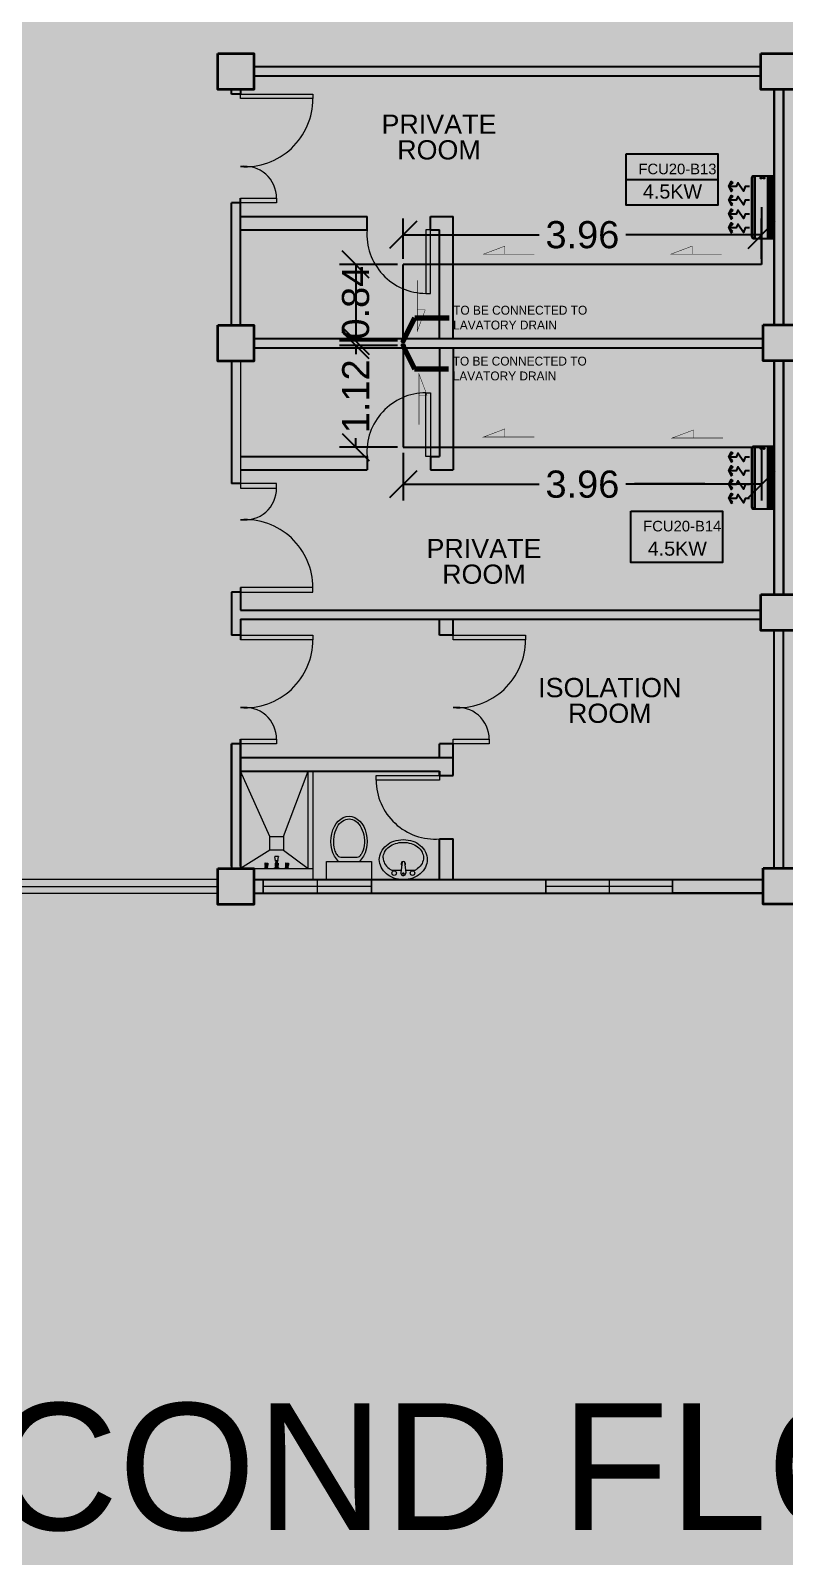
# Model space of a CAD drawing. Header units: millimetres. Extents: x -60 to 576, y -39 to 287.
# Drawn here: x 247.77 to 256.1, y 93.36 to 110.21 of the extents above; entities that cross this region are included whole.
import ezdxf

# ---------------------------------------------------------------- set-up
doc = ezdxf.new("R2010")
doc.units = ezdxf.units.MM
doc.header["$MEASUREMENT"] = 0
for name, color, linetype in [('AIR', 7, 'Continuous'), ('AIR-00', 7, 'Continuous'), ('AIR-02', 7, 'Continuous'), ('AIR-03', 7, 'Continuous'), ('DRAIN PIPE', 7, 'Continuous'), ('fcu drain', 7, 'Continuous'), ('label', 7, 'Continuous'), ('Legends', 7, 'Continuous'), ('M-AC-TEXT', 7, 'Continuous')]:
    doc.layers.add(name, color=color, linetype=linetype)
doc.styles.add('ar-dim-axis', font='romans.shx', dxfattribs={"width": 0.8})
doc.styles.add('OIP FONT', font='GOTHIC.TTF', dxfattribs={"height": 150})
doc.styles.get("Standard").update_dxf_attribs({"font": 'arial.ttf'})
doc.styles.add('SWISSLT175', font='swissl.ttf', dxfattribs={"height": 0.175})
doc.dimstyles.new('ar-dim-axis', dxfattribs={"dimtxt": 350, "dimasz": 250, "dimexe": 75, "dimexo": 75, "dimgap": 200, "dimtad": 1, "dimdec": 0, "dimzin": 12, "dimdsep": 46, "dimtxsty": 'ar-dim-axis', "dimblk": 'ARCHTICK', "dimcen": 120, "dimclrd": 11, "dimclre": 8, "dimclrt": 4, "dimadec": 0, "dimazin": 3, "dimtm": 1, "dimtfac": 1, "dimtdec": 0, "dimtix": 1, "dimtmove": 2, "dimatfit": 3, "dimldrblk": 'ARCHTICK', "dimfxl": 1, "dimtolj": 1, "dimtzin": 0, "dimarcsym": 1})
doc.dimstyles.new('Copy of dimension', dxfattribs={"dimtxt": 0.3, "dimasz": 0.3, "dimexe": 0.18, "dimexo": 0.0625, "dimgap": 0.09, "dimtad": 0, "dimzin": 0, "dimdsep": 46, "dimtxsty": 'Standard', "dimblk": 'OBLIQUE', "dimcen": 0.09, "dimclrd": 256, "dimclre": 256, "dimclrt": 256, "dimadec": 0, "dimazin": 0, "dimtfac": 1, "dimtofl": 0, "dimtmove": 0, "dimatfit": 3, "dimldrblk": 'OBLIQUE', "dimfxl": 1, "dimtolj": 1, "dimtzin": 0, "dimarcsym": 0})

# ---------------------------------------------------------------- blocks, each defined once
blk = doc.blocks.new('_ARCHTICK')
at = {"color": 0, "linetype": 'ByBlock', "const_width": 0.15}
blk.add_lwpolyline([(-0.5, -0.5), (0.5, 0.5)], dxfattribs=at)
blk = doc.blocks.new('CARRIER-S30-32 (FCD)')
at = {"layer": 'AIR-00'}
for p, q in [((0.825, -0.05), (-0.825, -0.05)), ((0.825, -0.075), (-0.825, -0.075)), ((0.825, -0.1), (-0.825, -0.1)), ((0.825, -0.125), (-0.825, -0.125)), ((0.825, -0.15), (-0.825, -0.15)), ((-0.6, -0.025), (-0.6, -0.175)), ((-0.4, -0.025), (-0.4, -0.175)), ((-0.2, -0.025), (-0.2, -0.175)), ((0, -0.025), (0, -0.175)), ((0.2, -0.025), (0.2, -0.175)), ((0.4, -0.025), (0.4, -0.175)), ((0.6, -0.025), (0.6, -0.175))]:
    blk.add_line(p, q, dxfattribs=at)
for points in [[(-0.825, -0.025), (0.825, -0.025), (0.825, -0.175), (-0.825, -0.175)], [(-0.664, -1.134), (-0.562, -1.239), (-0.697, -1.177)], [(-0.461, -1.134), (-0.562, -1.239), (-0.428, -1.177)], [(-0.289, -1.134), (-0.188, -1.239), (-0.322, -1.177)], [(-0.086, -1.134), (-0.188, -1.239), (-0.053, -1.177)], [(0.086, -1.134), (0.187, -1.239), (0.053, -1.177)], [(0.289, -1.134), (0.187, -1.239), (0.322, -1.177)], [(0.461, -1.134), (0.562, -1.239), (0.428, -1.177)], [(0.664, -1.134), (0.562, -1.239), (0.697, -1.177)]]:
    blk.add_lwpolyline(points, close=True, dxfattribs=at)
blk.add_lwpolyline([(-0.8, -0.595), (0.8, -0.595, 0.414214), (0.825, -0.57), (0.825, -0.525), (-0.825, -0.525), (-0.825, -0.57, 0.414214)], format="xyb", close=True, dxfattribs=at)
for points in [[(-0.562, -0.678), (-0.562, -0.794), (-0.44, -0.843), (-0.667, -0.996), (-0.562, -1.044), (-0.562, -1.239)], [(-0.188, -0.678), (-0.188, -0.794), (-0.065, -0.843), (-0.292, -0.996), (-0.188, -1.044), (-0.188, -1.239)], [(0.187, -0.678), (0.187, -0.794), (0.31, -0.843), (0.083, -0.996), (0.187, -1.044), (0.187, -1.239)], [(0.562, -0.678), (0.562, -0.794), (0.685, -0.843), (0.458, -0.996), (0.562, -1.044), (0.562, -1.239)]]:
    blk.add_lwpolyline(points, dxfattribs=at)
at = {"layer": 'AIR-02'}
for centre in [(-0.8, -0.285), (-0.8, -0.36)]:
    blk.add_circle(centre, 0.0187, dxfattribs=at)
at = {"layer": 'AIR-03'}
blk.add_lwpolyline([(-0.8, -0.62), (0.8, -0.62, 0.414214), (0.85, -0.57), (0.85, 0), (-0.85, 0), (-0.85, -0.57, 0.414214)], format="xyb", close=True, dxfattribs=at)
blk = doc.blocks.new('_Oblique')
at = {"color": 0, "linetype": 'ByBlock', "lineweight": -2}
blk.add_line((-0.5, -0.5), (0.5, 0.5), dxfattribs=at)
blk = doc.blocks.new('*D249')
at = {"lineweight": -2, "transparency": 16777216}
for p, q in [((251.887, 105.551), (251.887, 105.023)), ((255.848, 105.551), (255.848, 105.023)), ((251.887, 105.203), (253.388, 105.203)), ((255.848, 105.203), (254.347, 105.203))]:
    blk.add_line(p, q, dxfattribs=at)
at = {"layer": 'Defpoints', "color": 0, "transparency": 16777216}
for p in [(251.887, 105.614), (255.848, 105.614), (255.848, 105.203)]:
    blk.add_point(p, dxfattribs=at)
at = {"lineweight": -2, "transparency": 16777216, "xscale": 0.3, "yscale": 0.3, "zscale": 0.3, "rotation": 180}
blk.add_blockref('_Oblique', (251.887, 105.203), dxfattribs=at)
at = {"lineweight": -2, "transparency": 16777216, "xscale": 0.3, "yscale": 0.3, "zscale": 0.3}
blk.add_blockref('_Oblique', (255.848, 105.203), dxfattribs=at)
at = {"transparency": 16777216, "insert": (253.867, 105.203), "char_height": 0.3, "attachment_point": 5}
blk.add_mtext('\\A1;3.96', dxfattribs=at)
blk = doc.blocks.new('*D250')
at = {"lineweight": -2, "transparency": 16777216}
for p, q in [((251.887, 107.694), (251.887, 108.138)), ((255.848, 107.694), (255.848, 108.138)), ((251.887, 107.958), (253.388, 107.958)), ((255.848, 107.958), (254.347, 107.958))]:
    blk.add_line(p, q, dxfattribs=at)
at = {"layer": 'Defpoints', "color": 0, "transparency": 16777216}
for p in [(255.848, 107.958), (251.887, 107.631), (255.848, 107.631)]:
    blk.add_point(p, dxfattribs=at)
at = {"lineweight": -2, "transparency": 16777216, "xscale": 0.3, "yscale": 0.3, "zscale": 0.3, "rotation": 180}
blk.add_blockref('_Oblique', (251.887, 107.958), dxfattribs=at)
at = {"lineweight": -2, "transparency": 16777216, "xscale": 0.3, "yscale": 0.3, "zscale": 0.3}
blk.add_blockref('_Oblique', (255.848, 107.958), dxfattribs=at)
at = {"transparency": 16777216, "insert": (253.867, 107.958), "char_height": 0.3, "attachment_point": 5}
blk.add_mtext('\\A1;3.96', dxfattribs=at)
blk = doc.blocks.new('*D251')
at = {"lineweight": -2, "transparency": 16777216}
for p, q in [((251.824, 107.631), (251.182, 107.631)), ((251.362, 107.631), (251.362, 106.787)), ((251.824, 106.787), (251.182, 106.787))]:
    blk.add_line(p, q, dxfattribs=at)
at = {"layer": 'Defpoints', "color": 0, "transparency": 16777216}
for p in [(251.887, 107.631), (251.362, 106.787), (251.887, 106.787)]:
    blk.add_point(p, dxfattribs=at)
at = {"lineweight": -2, "transparency": 16777216, "xscale": 0.3, "yscale": 0.3, "zscale": 0.3}
for p, rotation in [((251.362, 107.631), 90), ((251.362, 106.787), 270)]:
    blk.add_blockref('_Oblique', p, dxfattribs=dict(at, rotation=rotation))
at = {"transparency": 16777216, "insert": (251.362, 107.209), "char_height": 0.3, "attachment_point": 5, "rotation": 90}
blk.add_mtext('\\A1;0.84', dxfattribs=at)
blk = doc.blocks.new('*D267')
at = {"lineweight": -2, "transparency": 16777216}
for p, q in [((251.824, 106.737), (251.182, 106.737)), ((251.362, 106.737), (251.362, 106.639)), ((251.362, 105.614), (251.362, 105.712)), ((251.824, 105.614), (251.182, 105.614))]:
    blk.add_line(p, q, dxfattribs=at)
at = {"layer": 'Defpoints', "color": 0, "transparency": 16777216}
for p in [(251.887, 106.737), (251.362, 105.614), (251.887, 105.614)]:
    blk.add_point(p, dxfattribs=at)
at = {"lineweight": -2, "transparency": 16777216, "xscale": 0.3, "yscale": 0.3, "zscale": 0.3}
for p, rotation in [((251.362, 106.737), 90), ((251.362, 105.614), 270)]:
    blk.add_blockref('_Oblique', p, dxfattribs=dict(at, rotation=rotation))
at = {"transparency": 16777216, "insert": (251.362, 106.175), "char_height": 0.3, "attachment_point": 5, "rotation": 90}
blk.add_mtext('\\A1;1.12', dxfattribs=at)

msp = doc.modelspace()

# ---------------------------------------------------------------- linework, layer by layer
at = {"color": 8, "lineweight": 25}
for p, q in [((255.838, 109.812), (250.238, 109.812)), ((255.838, 109.712), (250.238, 109.712)), ((249.988, 109.512), (249.988, 109.562)), ((250.088, 109.562), (250.088, 109.512)), ((255.988, 106.965), (255.988, 109.562)), ((255.988, 109.562), (255.988, 106.965)), ((256.088, 106.965), (256.088, 109.562)), ((256.088, 109.562), (256.088, 106.965)), ((250.088, 109.512), (249.988, 109.512)), ((250.088, 106.962), (250.088, 108.362)), ((249.988, 106.962), (249.988, 108.312)), ((250.088, 108.312), (249.988, 108.312)), ((249.988, 106.962), (249.988, 108.312)), ((250.238, 106.812), (255.863, 106.812)), ((250.238, 106.712), (255.863, 106.712)), ((249.988, 106.562), (249.988, 105.212)), ((255.988, 103.987), (255.988, 106.565)), ((255.988, 106.565), (255.988, 103.987)), ((256.088, 103.987), (256.088, 106.565)), ((256.088, 106.565), (256.088, 103.987)), ((250.088, 105.212), (249.988, 105.212)), ((249.988, 104.012), (249.988, 103.762)), ((250.088, 104.012), (249.988, 104.012)), ((250.088, 104.062), (250.088, 103.812)), ((250.088, 103.812), (255.838, 103.812)), ((249.988, 103.762), (249.988, 103.537)), ((250.088, 103.712), (250.088, 103.487)), ((250.088, 103.712), (255.838, 103.712)), ((250.088, 103.537), (249.988, 103.537)), ((255.988, 100.965), (255.988, 103.587)), ((256.088, 100.965), (256.088, 103.587)), ((249.988, 102.337), (249.988, 100.962)), ((249.988, 100.987), (249.988, 102.337)), ((250.088, 102.337), (249.988, 102.337)), ((249.988, 100.987), (249.988, 102.337)), ((250.088, 102.387), (250.088, 100.962)), ((250.088, 100.987), (250.088, 102.387)), ((250.238, 100.837), (255.863, 100.837)), ((250.238, 100.687), (255.863, 100.687)), ((255.863, 100.687), (254.863, 100.687))]:
    msp.add_line(p, q, dxfattribs=at)
at = {"color": 8, "lineweight": 25, "ltscale": 0.3}
for p, q in [((250.088, 108.162), (251.488, 108.162)), ((251.488, 108.012), (251.488, 108.162)), ((252.188, 108.162), (252.438, 108.162)), ((252.188, 108.012), (252.188, 108.162)), ((252.438, 106.812), (252.438, 108.162)), ((250.088, 108.012), (251.488, 108.012)), ((252.188, 108.012), (252.288, 108.012)), ((252.288, 106.812), (252.288, 108.012)), ((252.288, 106.712), (252.288, 105.512)), ((252.438, 106.712), (252.438, 105.362)), ((250.088, 105.512), (251.488, 105.512)), ((251.488, 105.512), (251.488, 105.362)), ((252.188, 105.512), (252.288, 105.512)), ((252.188, 105.512), (252.188, 105.362)), ((250.088, 105.362), (251.488, 105.362)), ((252.188, 105.362), (252.438, 105.362)), ((250.088, 102.187), (252.438, 102.187)), ((252.188, 102.187), (252.438, 102.187)), ((252.438, 101.987), (252.438, 102.187)), ((250.088, 102.037), (252.288, 102.037)), ((252.188, 102.037), (252.288, 102.037)), ((252.288, 101.987), (252.288, 102.037)), ((252.288, 100.837), (252.288, 101.287)), ((252.438, 100.837), (252.438, 101.287))]:
    msp.add_line(p, q, dxfattribs=at)
at = {"color": 8, "lineweight": 9}
for p, q in [((249.988, 107.012), (249.988, 106.962)), ((250.088, 107.062), (250.088, 106.962)), ((251.538, 106.812), (251.038, 106.812)), ((251.538, 106.712), (251.038, 106.712)), ((249.988, 103.537), (249.988, 103.587)), ((250.238, 100.962), (250.888, 100.962)), ((250.362, 101.02), (250.358, 101.018)), ((250.358, 101.018), (250.391, 101.018)), ((250.358, 101.018), (250.358, 100.996)), ((250.358, 100.996), (250.36, 100.992)), ((250.358, 100.963), (250.361, 100.97)), ((250.358, 100.963), (250.392, 100.963)), ((250.358, 100.963), (250.358, 100.962)), ((250.358, 100.962), (250.392, 100.962)), ((250.361, 100.996), (250.369, 100.996)), ((250.361, 100.99), (250.361, 100.984)), ((250.361, 100.984), (250.361, 100.982)), ((250.361, 100.984), (250.389, 100.984)), ((250.361, 100.982), (250.388, 100.982)), ((250.361, 100.97), (250.388, 100.97)), ((250.362, 101.021), (250.388, 101.021)), ((250.362, 101.021), (250.362, 101.02)), ((250.362, 101.02), (250.388, 101.02)), ((250.362, 101.009), (250.362, 100.997)), ((250.363, 100.97), (250.363, 100.982)), ((250.369, 101.009), (250.369, 100.997)), ((250.381, 101.009), (250.381, 100.997)), ((250.388, 100.996), (250.381, 100.996)), ((250.386, 100.97), (250.386, 100.982)), ((250.388, 101.021), (250.388, 101.02)), ((250.388, 101.02), (250.391, 101.018)), ((250.388, 101.009), (250.388, 100.997)), ((250.389, 100.984), (250.388, 100.982)), ((250.392, 100.963), (250.388, 100.97)), ((250.391, 100.996), (250.389, 100.992)), ((250.389, 100.99), (250.389, 100.984)), ((250.391, 101.018), (250.391, 100.996)), ((250.392, 100.963), (250.392, 100.962)), ((250.471, 100.968), (250.459, 100.962)), ((250.459, 100.962), (250.517, 100.962)), ((250.476, 101.048), (250.467, 101.09)), ((250.508, 101.094), (250.469, 101.094)), ((250.506, 100.978), (250.471, 100.978)), ((250.471, 100.978), (250.471, 100.968)), ((250.506, 100.968), (250.471, 100.968)), ((250.471, 100.968), (250.506, 100.968)), ((250.475, 101.02), (250.472, 101.018)), ((250.472, 101.018), (250.481, 101.018)), ((250.472, 101.018), (250.472, 100.996)), ((250.472, 100.996), (250.474, 100.992)), ((250.474, 100.99), (250.474, 100.984)), ((250.474, 100.984), (250.481, 100.984)), ((250.474, 100.984), (250.475, 100.982)), ((250.475, 101.021), (250.481, 101.021)), ((250.475, 101.021), (250.475, 101.02)), ((250.475, 101.02), (250.481, 101.02)), ((250.475, 101.009), (250.475, 100.997)), ((250.475, 100.996), (250.481, 100.996)), ((250.475, 100.982), (250.481, 100.982)), ((250.476, 101.04), (250.476, 101.048)), ((250.476, 101.048), (250.501, 101.048)), ((250.476, 101.048), (250.501, 101.048)), ((250.501, 101.04), (250.476, 101.04)), ((250.477, 100.978), (250.477, 100.982)), ((250.481, 101.04), (250.481, 100.978)), ((250.481, 100.978), (250.496, 100.978)), ((250.496, 100.978), (250.496, 101.04)), ((250.496, 101.021), (250.501, 101.021)), ((250.496, 101.02), (250.501, 101.02)), ((250.496, 101.018), (250.505, 101.018)), ((250.501, 100.996), (250.496, 100.996)), ((250.496, 100.984), (250.502, 100.984)), ((250.496, 100.982), (250.502, 100.982)), ((250.5, 100.978), (250.5, 100.982)), ((250.501, 101.048), (250.509, 101.09)), ((250.501, 101.048), (250.501, 101.04)), ((250.501, 101.021), (250.501, 101.02)), ((250.501, 101.02), (250.505, 101.018)), ((250.501, 101.009), (250.501, 100.997)), ((250.502, 100.99), (250.502, 100.984)), ((250.502, 100.984), (250.502, 100.982)), ((250.505, 100.996), (250.503, 100.992)), ((250.505, 101.018), (250.505, 100.996)), ((250.506, 100.968), (250.506, 100.978)), ((250.517, 100.962), (250.506, 100.968)), ((250.589, 101.02), (250.585, 101.018)), ((250.585, 101.018), (250.585, 100.996)), ((250.585, 101.018), (250.619, 101.018)), ((250.585, 100.996), (250.587, 100.992)), ((250.585, 100.963), (250.588, 100.97)), ((250.585, 100.963), (250.585, 100.962)), ((250.585, 100.963), (250.619, 100.963)), ((250.585, 100.962), (250.619, 100.962)), ((250.588, 100.99), (250.588, 100.984)), ((250.588, 100.984), (250.616, 100.984)), ((250.588, 100.984), (250.589, 100.982)), ((250.588, 100.97), (250.616, 100.97)), ((250.589, 101.021), (250.589, 101.02)), ((250.589, 101.021), (250.615, 101.021)), ((250.589, 101.02), (250.615, 101.02)), ((250.589, 101.009), (250.589, 100.997)), ((250.589, 100.996), (250.596, 100.996)), ((250.589, 100.982), (250.615, 100.982)), ((250.591, 100.97), (250.591, 100.982)), ((250.596, 101.009), (250.596, 100.997)), ((250.608, 101.009), (250.608, 100.997)), ((250.615, 100.996), (250.608, 100.996)), ((250.613, 100.97), (250.613, 100.982)), ((250.615, 101.021), (250.615, 101.02)), ((250.615, 101.02), (250.619, 101.018)), ((250.615, 101.009), (250.615, 100.997)), ((250.616, 100.984), (250.615, 100.982)), ((250.619, 100.996), (250.616, 100.992)), ((250.616, 100.99), (250.616, 100.984)), ((250.619, 100.963), (250.616, 100.97)), ((250.619, 101.018), (250.619, 100.996)), ((250.619, 100.963), (250.619, 100.962)), ((251.038, 100.837), (251.038, 101.037)), ((251.038, 101.037), (251.538, 101.037)), ((251.198, 101.087), (251.379, 101.087)), ((251.538, 101.037), (251.538, 100.837)), ((251.874, 101.035), (251.86, 100.913)), ((251.903, 101.035), (251.916, 100.913)), ((249.838, 100.837), (247.138, 100.837)), ((250.238, 100.837), (250.338, 100.837)), ((250.338, 100.837), (250.338, 100.687)), ((250.938, 100.687), (250.938, 100.837)), ((251.538, 100.837), (251.038, 100.837)), ((251.538, 100.687), (251.538, 100.837)), ((251.864, 100.939), (251.762, 100.939)), ((253.463, 100.837), (253.463, 100.687)), ((254.163, 100.837), (254.163, 100.687)), ((254.863, 100.687), (254.863, 100.837)), ((247.138, 100.762), (249.838, 100.762)), ((247.138, 100.687), (249.838, 100.687)), ((251.538, 100.762), (250.338, 100.762)), ((250.338, 100.687), (250.938, 100.687)), ((250.938, 100.687), (251.538, 100.687)), ((254.863, 100.762), (253.463, 100.762))]:
    msp.add_line(p, q, dxfattribs=at)
at = {"color": 8, "lineweight": 13}
for p, q in [((250.088, 106.562), (250.088, 105.162)), ((250.088, 103.587), (250.088, 103.537))]:
    msp.add_line(p, q, dxfattribs=at)
at = {"color": 8, "linetype": 'Continuous', "lineweight": 25}
for p, q in [((252.288, 103.537), (252.288, 103.712)), ((252.438, 103.537), (252.438, 103.712)), ((252.438, 103.537), (252.288, 103.537)), ((252.288, 102.187), (252.288, 102.337)), ((252.438, 102.337), (252.288, 102.337)), ((252.438, 102.187), (252.438, 102.337)), ((252.288, 102.037), (252.288, 101.987)), ((252.288, 101.987), (252.438, 101.987)), ((252.288, 101.287), (252.438, 101.287))]:
    msp.add_line(p, q, dxfattribs=at)
at = {"color": 8, "lineweight": 9, "ltscale": 0.3}
for p, q in [((250.413, 101.312), (250.088, 102.037)), ((250.563, 101.312), (250.838, 102.037)), ((250.413, 101.162), (250.088, 100.962)), ((250.563, 101.162), (250.838, 100.962))]:
    msp.add_line(p, q, dxfattribs=at)
at = {"color": 8, "lineweight": 35}
for points in [[(249.838, 109.962), (250.238, 109.962), (250.238, 109.562), (249.838, 109.562)], [(255.838, 109.962), (256.238, 109.962), (256.238, 109.562), (255.838, 109.562)], [(249.838, 106.962), (250.238, 106.962), (250.238, 106.562), (249.838, 106.562)], [(255.863, 106.965), (256.263, 106.965), (256.263, 106.565), (255.863, 106.565)], [(255.838, 103.987), (256.238, 103.987), (256.238, 103.587), (255.838, 103.587)], [(249.838, 100.962), (250.238, 100.962), (250.238, 100.562), (249.838, 100.562)], [(255.863, 100.965), (256.263, 100.965), (256.263, 100.565), (255.863, 100.565)]]:
    msp.add_lwpolyline(points, close=True, dxfattribs=at)
at = {"color": 8, "lineweight": 13, "ltscale": 0.03}
for points in [[(250.088, 109.462), (250.088, 109.512), (250.888, 109.512), (250.888, 109.462)], [(250.088, 108.312), (250.088, 108.362), (250.488, 108.362), (250.488, 108.312)], [(252.188, 108.012), (252.138, 108.012), (252.138, 107.312), (252.188, 107.312)], [(252.188, 105.512), (252.138, 105.512), (252.138, 106.212), (252.188, 106.212)], [(250.088, 105.212), (250.088, 105.162), (250.488, 105.162), (250.488, 105.212)], [(250.088, 104.062), (250.088, 104.012), (250.888, 104.012), (250.888, 104.062)], [(250.088, 103.487), (250.088, 103.537), (250.888, 103.537), (250.888, 103.487)], [(252.438, 103.487), (252.438, 103.537), (253.238, 103.537), (253.238, 103.487)], [(250.088, 102.337), (250.088, 102.387), (250.488, 102.387), (250.488, 102.337)], [(252.438, 102.337), (252.438, 102.387), (252.838, 102.387), (252.838, 102.337)], [(252.288, 101.987), (252.288, 101.937), (251.588, 101.937), (251.588, 101.987)]]:
    msp.add_lwpolyline(points, close=True, dxfattribs=at)
at = {"color": 8, "lineweight": 9, "ltscale": 0.3}
msp.add_lwpolyline([(250.838, 100.962), (250.838, 102.037), (250.888, 102.037), (250.888, 100.837), (250.888, 100.837)], dxfattribs=at)
at = {"color": 8, "lineweight": 9, "ltscale": 0.03}
msp.add_lwpolyline([(250.563, 101.162), (250.413, 101.162), (250.413, 101.312), (250.563, 101.312)], close=True, dxfattribs=at)
at = {"color": 8, "lineweight": 9}
msp.add_lwpolyline([(251.623, 101.058, -0.11576), (251.643, 101.141, -0.104047), (251.701, 101.215, -0.090875), (251.785, 101.262, -0.083344), (251.888, 101.279, -0.083344), (251.992, 101.262, -0.090875), (252.076, 101.215, -0.104047), (252.134, 101.141, -0.11576), (252.153, 101.058, -0.11576), (252.134, 100.976, -0.104047), (252.076, 100.902, -0.090875), (251.992, 100.855, -0.083344), (251.888, 100.837, -0.083344), (251.785, 100.855, -0.090875), (251.701, 100.902, -0.104047), (251.643, 100.976, -0.11576)], format="xyb", close=True, dxfattribs=at)
msp.add_lwpolyline([(251.666, 101.079, -0.124838), (251.682, 101.142, -0.105788), (251.731, 101.2, -0.086697), (251.801, 101.236, -0.076776), (251.888, 101.249, -0.076776), (251.976, 101.236, -0.086697), (252.046, 101.2, -0.105788), (252.095, 101.142, -0.124838), (252.111, 101.079, -0.124838), (252.095, 101.017, -0.105788), (252.046, 100.959, -0.040067), (252.015, 100.939), (251.913, 100.939, -0.040067)], format="xyb", dxfattribs=at)
for points in [[(250.338, 100.837), (251.538, 100.837), (251.538, 100.687), (250.338, 100.687)], [(253.463, 100.837), (254.863, 100.837), (254.863, 100.687), (253.463, 100.687)]]:
    msp.add_lwpolyline(points, close=True, dxfattribs=at)
for centre, radius in [((251.787, 100.91), 0.0255), ((251.888, 100.904), 0.0095), ((251.99, 100.91), 0.0255)]:
    msp.add_circle(centre, radius, dxfattribs=at)
at = {"color": 8, "lineweight": 13, "ltscale": 0.03}
for centre, radius, start, end in [((250.137, 109.462), 0.752, 266.3048, 0), ((250.135, 108.362), 0.353, 0, 97.6281), ((252.138, 107.964), 0.652, 175.7578, 270), ((252.138, 105.561), 0.652, 90, 184.2422), ((250.135, 105.162), 0.353, 262.3719, 0), ((250.137, 104.062), 0.752, 0, 93.6952), ((250.137, 103.487), 0.752, 266.3048, 0), ((252.487, 103.487), 0.752, 266.3048, 0), ((250.135, 102.387), 0.353, 0, 97.6281), ((252.485, 102.387), 0.353, 0, 97.6281), ((252.24, 101.937), 0.652, 180, 274.2422)]:
    msp.add_arc(centre, radius, start, end, dxfattribs=at)
at = {"color": 8, "lineweight": 9}
for centre, radius, start, end in [((251.198, 101.137), 0.05, 208.1501, 270), ((251.379, 101.137), 0.05, 270, 331.9916), ((251.797, 101.079), 0.131, 180, 208.4636), ((251.841, 101.103), 0.181, 208.4636, 232.6185), ((251.87, 101.141), 0.228, 232.6185, 241.7963), ((251.888, 101.012), 0.025, 126.3068, 221.2022), ((251.888, 100.942), 0.0948, 81.2026, 98.7974), ((251.888, 101.012), 0.025, 71.3793, 108.6207), ((251.888, 101.012), 0.025, 318.7978, 53.6932), ((251.888, 100.91), 0.028, 173.7545, 6.2455)]:
    msp.add_arc(centre, radius, start, end, dxfattribs=at)
at = {"color": 8, "lineweight": 9, "extrusion": (0, 0, -1)}
msp.add_ellipse((251.288, 101.262), major_axis=(0, -0.275), ratio=0.727273, start_param=0.612555, end_param=5.670631, dxfattribs=at)
at = {"color": 8, "lineweight": 9, "extrusion": (4.99074e-41, 2.88216e-41, -1)}
for centre, major_axis, start_param, end_param in [((250.349, 101.008), (0.00896, 0.00896), 0.011497, 0.722582), ((250.346, 101.003), (-0.0118, 0.0118), 2.876824, 3.009049), ((250.357, 100.99), (-0.00268, 0.00268), 1.862141, 2.356082), ((250.358, 100.997), (-0.00268, 0.00268), 2.356082, 2.983721), ((250.379, 101.008), (0.00738, 0.00738), 4.000472, 4.78527), ((250.372, 100.997), (0.00268, 0.00268), 3.299239, 3.926878), ((250.379, 101.002), (-0.00887, 0.00887), 4.509022, 4.870036), ((250.375, 101.013), (0.00268, 0.00268), -1.497915, -0.073106), ((250.375, 100.995), (0.00268, 0.00268), 1.773938, 2.938226), ((250.37, 101.008), (-0.00738, 0.00738), 1.497691, 2.282489), ((250.37, 101.002), (-0.00887, 0.00887), 2.983721, 3.344735), ((250.377, 100.997), (0.00268, 0.00268), 0.785286, 1.412925), ((250.4, 101.008), (-0.00896, 0.00896), 5.560378, 6.271464), ((250.391, 100.997), (-0.00268, 0.00268), 4.870036, 5.497675), ((250.403, 101.003), (0.0118, 0.0118), 3.273911, 3.406137), ((250.392, 100.99), (-0.00268, 0.00268), 5.497675, 5.991616), ((250.463, 101.008), (0.00896, 0.00896), 0.011497, 0.722582), ((250.46, 101.003), (-0.0118, 0.0118), 2.876824, 3.009049), ((250.471, 100.997), (0.00268, 0.00268), 0.785286, 1.412925), ((250.47, 100.99), (0.00268, 0.00268), 0.291344, 0.785286), ((250.514, 101.008), (0.00896, 0.00896), 3.989582, 4.700667), ((250.505, 100.997), (0.00268, 0.00268), 3.299239, 3.926878), ((250.517, 101.003), (-0.0118, 0.0118), 4.844707, 4.976933), ((250.506, 100.99), (0.00268, 0.00268), 3.926878, 4.42082), ((250.506, 101.091), (-0.00268, 0.00268), 1.354119, 2.724181), ((250.576, 101.008), (0.00896, 0.00896), 0.011497, 0.722582), ((250.574, 101.003), (0.0118, 0.0118), 1.306028, 1.438253), ((250.584, 100.99), (-0.00268, 0.00268), 1.862141, 2.356082), ((250.585, 100.997), (-0.00268, 0.00268), 2.356082, 2.983721), ((250.606, 101.008), (0.00738, 0.00738), 4.000472, 4.78527), ((250.6, 100.997), (0.00268, 0.00268), 3.299239, 3.926878), ((250.607, 101.002), (-0.00887, 0.00887), 4.509022, 4.870036), ((250.602, 101.013), (0.00268, 0.00268), -1.497915, -0.073106), ((250.602, 100.995), (0.00268, 0.00268), 1.773938, 2.938226), ((250.598, 101.008), (-0.00738, 0.00738), 1.497691, 2.282489), ((250.597, 101.002), (-0.00887, 0.00887), 2.983721, 3.344735), ((250.604, 100.997), (0.00268, 0.00268), 0.785286, 1.412925), ((250.628, 101.008), (-0.00896, 0.00896), 5.560378, 6.271464), ((250.619, 100.997), (-0.00268, 0.00268), 4.870036, 5.497675), ((250.63, 101.003), (0.0118, 0.0118), 3.273911, 3.406137), ((250.62, 100.99), (-0.00268, 0.00268), 5.497675, 5.991616)]:
    msp.add_ellipse(centre, major_axis=major_axis, ratio=1, start_param=start_param, end_param=end_param, dxfattribs=at)
at = {"color": 8, "lineweight": 9}
msp.add_ellipse((250.471, 101.091), major_axis=(-0.00268, 0.00268), ratio=1, start_param=-0.216453, end_param=1.153609, dxfattribs=at)
msp.add_open_spline([(251.154, 101.114), (251.145, 101.13), (251.137, 101.148), (251.11, 101.239), (251.116, 101.327), (251.173, 101.458), (251.223, 101.5), (251.322, 101.513), (251.374, 101.487), (251.448, 101.376), (251.466, 101.292), (251.45, 101.178), (251.439, 101.144), (251.423, 101.114)], degree=3, knots=[0.937253, 0.937253, 0.937253, 0.937253, 1.185372, 1.185372, 2.113864, 2.113864, 3.042356, 3.042356, 3.970847, 3.970847, 4.899339, 4.899339, 5.346062, 5.346062, 5.346062, 5.346062], dxfattribs=at)
at = {"layer": 'DRAIN PIPE', "color": 7, "linetype": 'Continuous', "const_width": 0.005}
for points in [[(253.336, 107.745), (252.776, 107.745), (253.011, 107.834), (253.011, 107.745)], [(255.406, 107.745), (254.846, 107.745), (255.081, 107.834), (255.081, 107.745)], [(252.043, 107.456), (252.043, 106.896), (252.131, 107.131), (252.043, 107.131)], [(252.061, 105.863), (252.061, 106.423), (252.15, 106.188), (252.061, 106.188)], [(253.336, 105.726), (252.776, 105.726), (253.011, 105.815), (253.011, 105.726)], [(255.42, 105.715), (254.859, 105.715), (255.094, 105.803), (255.094, 105.715)]]:
    msp.add_lwpolyline(points, dxfattribs=at)
at = {"layer": 'fcu drain', "linetype": 'Continuous'}
for p, q in [((255.848, 108.263), (255.848, 107.631)), ((255.848, 107.631), (251.887, 107.631)), ((251.887, 106.787), (251.887, 107.631)), ((251.887, 106.737), (251.887, 105.614)), ((251.887, 106.715), (251.887, 105.614)), ((251.887, 105.614), (255.848, 105.614)), ((255.848, 105.614), (255.848, 105.276))]:
    msp.add_line(p, q, dxfattribs=at)
for centre in [(251.887, 106.787), (251.887, 106.737)]:
    msp.add_circle(centre, 0.0183, dxfattribs=at)
at = {"layer": 'fcu drain', "color": 2, "linetype": 'Continuous'}
for centre in [(251.887, 106.787), (251.887, 106.737)]:
    msp.add_circle(centre, 0.00904, dxfattribs=at)
at = {"layer": 'Legends', "linetype": 'Continuous', "lineweight": 25}
for p, q in [((254.349, 108.568), (255.362, 108.568)), ((254.442, 105.212), (255.221, 105.212))]:
    msp.add_line(p, q, dxfattribs=at)
at = {"layer": 'Legends'}
for points in [[(254.349, 108.852), (255.362, 108.852), (255.362, 108.284), (254.349, 108.284)], [(254.402, 104.908), (255.415, 104.908), (255.415, 104.34), (254.402, 104.34)]]:
    msp.add_lwpolyline(points, close=True, dxfattribs=at)

# ---------------------------------------------------------------- block references
at = {"layer": 'AIR', "xscale": 0.4053817101480872, "yscale": 0.4053817101480872, "zscale": 0.4053817101480872, "rotation": 270}
for p in [(255.988, 108.263), (255.988, 105.276)]:
    msp.add_blockref('CARRIER-S30-32 (FCD)', p, dxfattribs=at)

# ---------------------------------------------------------------- texts
at = {"color": 0, "linetype": 'ByBlock', "lineweight": 9}
msp.add_text('SECOND FLOOR DRAIN LAYOUT', height=1.4, dxfattribs=at).set_placement((244.718, 93.655))
at = {"layer": 'label', "color": 8, "lineweight": 9, "ltscale": 0.4, "char_height": 0.2125, "attachment_point": 5, "line_spacing_factor": 0.8, "style": 'SWISSLT175'}
for s, insert in [('PRIVATE ^JROOM', (252.282, 109.037)), ('PRIVATE ^JROOM', (252.779, 104.351)), ('ISOLATION ^JROOM', (254.17, 102.815))]:
    msp.add_mtext(s, dxfattribs=dict(at, insert=insert))
at = {"layer": 'Legends', "linetype": 'Continuous', "lineweight": 25, "attachment_point": 1}
for s, width, insert, char_height in [('FCU20-B13', 0.44811, (254.486, 108.744), 0.117), ('4.5KW', 0.23674, (254.536, 108.515), 0.156), ('FCU20-B14', 0.44811, (254.539, 104.8), 0.117), ('4.5KW', 0.23674, (254.589, 104.571), 0.156)]:
    msp.add_mtext_dynamic_manual_height_columns(s, width=width, gutter_width=1.011, heights=[0], dxfattribs=dict(at, insert=insert, char_height=char_height))
at = {"layer": 'M-AC-TEXT', "char_height": 0.09822, "width": 1.56657, "attachment_point": 4, "style": 'OIP FONT'}
for insert in [(252.439, 107.043), (252.434, 106.481)]:
    msp.add_mtext('TO BE CONNECTED TO LAVATORY DRAIN', dxfattribs=dict(at, insert=insert))

# ---------------------------------------------------------------- dimensions: what is measured, and where the dimension line sits
for base, p1, p2, picture, middle in [((255.848, 107.958), (251.887, 107.631), (255.848, 107.631), '*D250', (253.867, 107.958)), ((255.848, 105.203), (251.887, 105.614), (255.848, 105.614), '*D249', (253.867, 105.203))]:
    dim = msp.add_linear_dim(base=base, p1=p1, p2=p2, dimstyle='Copy of dimension')
    dim.commit()
    dim.dimension.update_dxf_attribs({"geometry": picture, "text_midpoint": middle})
dim = msp.add_linear_dim(base=(251.362, 106.787), p1=(251.887, 107.631), p2=(251.887, 106.787), angle=90, dimstyle='Copy of dimension')
dim.commit()
dim.dimension.update_dxf_attribs({"geometry": '*D251', "text_midpoint": (251.362, 107.209), "dimtype": 160})
dim = msp.add_linear_dim(base=(251.362, 105.614), p1=(251.887, 106.737), p2=(251.887, 105.614), angle=90, dimstyle='Copy of dimension')
dim.commit()
dim.dimension.update_dxf_attribs({"geometry": '*D267', "text_midpoint": (251.362, 106.175)})

# ---------------------------------------------------------------- leaders
at = {"layer": 'M-AC-TEXT', "annotation_type": 0, "has_hookline": 1, "text_width": 1.46}
for points, hookline_direction in [([(251.891, 106.794), (252.017, 107.042), (252.393, 107.043)], 0), ([(354.266, 106.345), (354.139, 106.593), (353.763, 106.594)], 1), ([(178.877, 105.216), (179.004, 105.464), (179.38, 105.465)], 0), ([(273.563, 104.762), (273.437, 105.01), (273.061, 105.011)], 1), ([(395.221, 100.371), (395.094, 100.619), (394.718, 100.62)], 1), ([(251.894, 135.502), (252.02, 135.254), (252.396, 135.256)], 0), ([(354.265, 135.03), (354.138, 134.782), (353.762, 134.783)], 1), ([(251.947, 129.352), (252.073, 129.104), (252.449, 129.105)], 0), ([(376.115, 126.041), (375.988, 125.793), (375.612, 125.794)], 1), ([(376.117, 115.276), (375.99, 115.028), (375.614, 115.029)], 1), ([(263.873, 114.479), (263.746, 114.231), (263.37, 114.232)], 1), ([(251.885, 106.727), (252.012, 106.479), (252.388, 106.48)], 0), ([(354.265, 106.272), (354.138, 106.024), (353.762, 106.025)], 1)]:
    msp.add_leader(points, dimstyle='ar-dim-axis', override={"dimtxt": 150, "dimasz": 150, "dimgap": 200, "dimtad": 0, "dimtih": 1, "dimtoh": 1, "dimtxsty": 'OIP FONT', "dimclrd": 256, "dimclre": 256, "dimclrt": 256, "dimfxl": 0.2, "dimfxlon": 1, "dimlwd": 65535, "dimlwe": 65535}, dxfattribs=dict(at, hookline_direction=hookline_direction))

doc.saveas('drawing.dxf')
